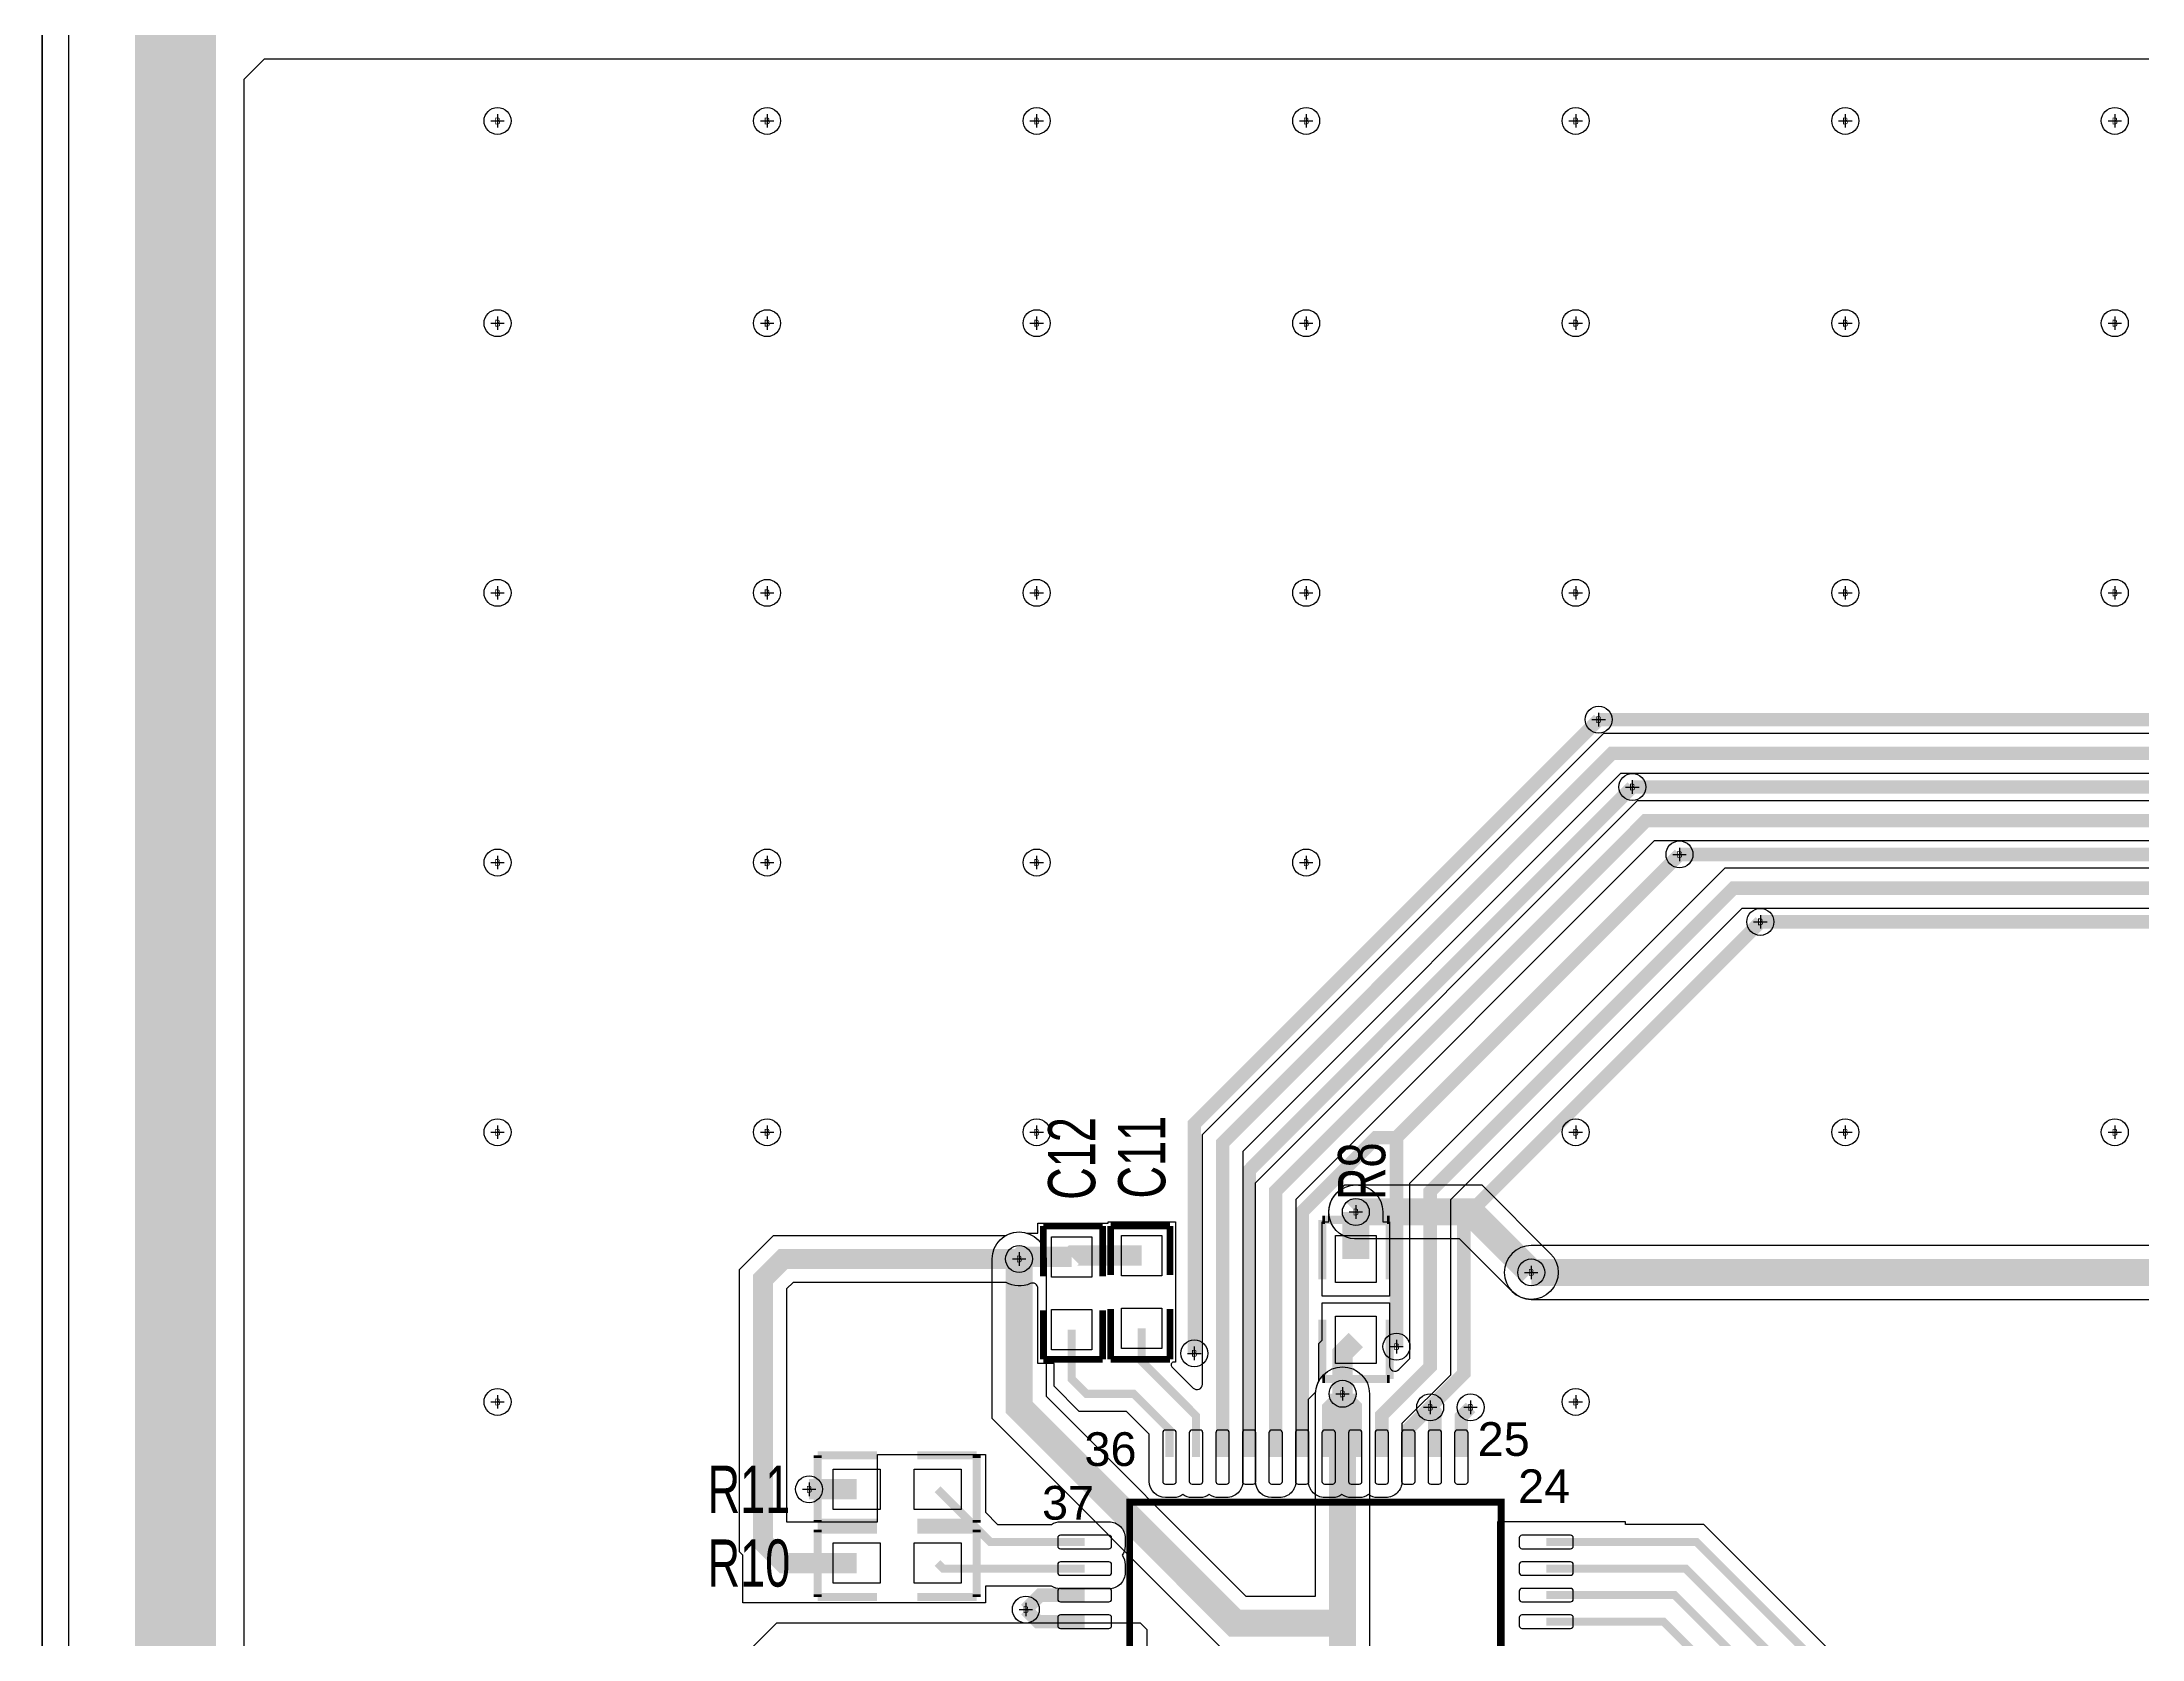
# Model space of a CAD drawing. Extents: x -3 to 10972, y 0 to 3504.
# Drawn here: x 0 to 1558, y 978 to 2162 of the extents above; entities that cross this region are included whole.
import ezdxf
from ezdxf.enums import TextEntityAlignment as Align

# ---------------------------------------------------------------- set-up
doc = ezdxf.new("R2010")
doc.units = 0
doc.layers.add('DB-LX16', color=10, linetype='CONTINUOUS')

# ---------------------------------------------------------------- blocks, each defined once
blk = doc.blocks.new('FIGURE_CROSS')
for points in [[(-0.5, 0), (0.5, 0)], [(0, 0.5), (0, -0.5)]]:
    blk.add_lwpolyline(points)

msp = doc.modelspace()

# ---------------------------------------------------------------- linework, layer by layer
at = {"layer": 'DB-LX16'}
for points in [[(0, 2600), (0, 3425.19, -0.414214), (78.74, 3503.93), (3976.37, 3503.93, -0.414214), (4055.11, 3425.19), (4055.11, 78.74, -0.414214), (3976.37, 0), (78.74, 0, -0.414214), (0, 78.74), (0, 2598.42)], [(3103.78, 1619.98), (1171.22, 1619.98), (891, 1339.76), (891, 1095.08, -0.414214), (878.98, 1083.06), (872.98, 1083.06, -0.152553), (866.14, 1085.2, -0.152553), (859.3, 1083.06), (853.3, 1083.06, -0.152675), (846.46, 1085.21, -0.15285), (839.61, 1083.06), (833.61, 1083.06, -0.41397), (821.6, 1095.08), (821.6, 1130), (804.61, 1146.98), (769.61, 1146.98), (750.98, 1165.61), (750.98, 1182.48), (738.98, 1182.48), (738.98, 1238.15, 0.546057), (733.32, 1241.79, -0.23791), (715.3, 1242.48), (557.25, 1242.48), (552.52, 1237.75), (552.52, 1065), (620, 1065), (620, 1115), (700, 1115), (700, 1072.14), (709.03, 1063.1), (748.98, 1063.1, -0.147333), (755.62, 1065.1), (791.62, 1065.1, -0.414457), (803.64, 1053.09), (803.64, 1047.09, -0.15285), (801.49, 1040.24, -0.152675), (803.64, 1033.4), (803.64, 1027.4, -0.414214), (791.62, 1015.38), (755.62, 1015.38, -0.147333), (748.98, 1017.38), (700, 1017.38), (700, 1005), (520, 1005), (520, 1040.23), (517.48, 1042.75), (517.48, 1252.25), (542.75, 1277.52), (715.3, 1277.52, -0.20505), (730.98, 1279.11), (731.27, 1279.02), (738.98, 1279.02), (738.98, 1286.52), (790.98, 1286.52), (790.98, 1287.52), (841.02, 1287.52), (841.02, 1183.48), (839.75, 1183.48, 0.666494), (838.34, 1180.07), (854.14, 1164.27, 0.667709), (860.96, 1167.1), (860.96, 1352.2), (1158.78, 1650.02), (3116.22, 1650.02)], [(3008.78, 1519.98), (1261.22, 1519.98), (1045.02, 1303.78), (1045.02, 1173.78), (1009.1, 1137.87), (1009.1, 1095.08, -0.414457), (997.09, 1083.06), (991.09, 1083.06, -0.152553), (984.25, 1085.2, -0.152553), (977.41, 1083.06), (971.41, 1083.06, -0.15285), (964.56, 1085.21, -0.152675), (957.72, 1083.06), (951.72, 1083.06, -0.414214), (939.7, 1095.08), (939.7, 1155.94), (945.01, 1161.24), (945.08, 1161.95, -0.102371), (947.48, 1169.7), (947.48, 1197.39), (949.84, 1199.75), (949.84, 1227.52), (999.88, 1227.52), (999.88, 1180.77, 0.667871), (1006.7, 1177.94), (1014.98, 1186.22), (1014.98, 1316.22), (1248.78, 1550.02), (3021.22, 1550.02)], [(1658.29, 1270.02), (1105, 1270.02, 1), (1105, 1229.98), (1641.71, 1229.98)], [(1383.08, 913.08), (1233.06, 1063.1), (1175, 1063.1), (1175, 1065), (1135.73, 1065), (1135.61, 1065.01, 0.030685), (1134.14, 1065.1), (1098.14, 1065.1, 0.030685), (1096.67, 1065.01), (1096.55, 1065), (1080, 1065), (1080, 875)]]:
    msp.add_lwpolyline(points, format="xyb", dxfattribs=at)
for points in [[(0, 78.74, 0.414214), (78.74, 0), (3976.37, 0, 0.414214), (4055.11, 78.74), (4055.11, 3425.19, 0.414214), (3976.37, 3503.93), (78.74, 3503.93, 0.414214), (0, 3425.19), (0, 2600), (0, 2598.42)], [(20.01, 3425.19, -0.414214), (78.74, 3483.92), (3976.37, 3483.92, -0.414214), (4035.1, 3425.19), (4035.1, 78.74, -0.414214), (3976.37, 20.01), (78.74, 20.01, -0.414214), (20.01, 78.74)], [(900.34, 1095.08), (900.34, 1316.57), (1183.78, 1600.02), (3051.22, 1600.02), (3191.22, 1460.02), (3299.84, 1460.02), (3299.84, 1472.52), (3349.88, 1472.52), (3349.88, 1460.02), (3489.52, 1460.02, -5.339753), (3489.23, 1429.98), (3349.88, 1429.98), (3349.88, 1417.48), (3299.84, 1417.48), (3299.84, 1429.98), (3178.78, 1429.98), (3038.78, 1569.98), (1196.22, 1569.98), (930.36, 1304.13), (930.36, 1095.08, -0.414457), (918.35, 1083.06), (912.35, 1083.06, -0.41397)], [(999.88, 1287.52), (999.88, 1232.48), (949.84, 1232.48), (949.84, 1287.52), (954.84, 1287.52), (954.84, 1294.86, -1), (994.88, 1294.86), (994.88, 1287.52)], [(1051.71, 1274.98), (977.23, 1274.98), (977.11, 1274.97, -0.709668), (960.71, 1309.01), (966.71, 1315.02), (1068.29, 1315.02), (1119.15, 1264.15, -1), (1090.85, 1235.85)], [(1075, 860.02, -1), (1075, 819.98), (1026.71, 819.98), (944.98, 901.71), (944.98, 969.98), (876.71, 969.98), (704.98, 1141.71), (704.98, 1260, -1), (745.02, 1260), (745.02, 1158.29), (893.29, 1010.02), (944.98, 1010.02), (944.98, 1160, -1), (985.02, 1160), (985.02, 918.29), (1043.29, 860.02)], [(841.61, 1095.08), (841.61, 1131.08, 0.414214), (839.61, 1133.08), (833.61, 1133.08, 0.414214), (831.61, 1131.08), (831.61, 1095.08, 0.414214), (833.61, 1093.08), (839.61, 1093.08, 0.414214)], [(861.3, 1095.08), (861.3, 1131.08, 0.414214), (859.3, 1133.08), (853.3, 1133.08, 0.414214), (851.3, 1131.08), (851.3, 1095.08, 0.414214), (853.3, 1093.08), (859.3, 1093.08, 0.414214)], [(880.98, 1095.08), (880.98, 1131.08, 0.414214), (878.98, 1133.08), (872.98, 1133.08, 0.414214), (870.98, 1131.08), (870.98, 1095.08, 0.414214), (872.98, 1093.08), (878.98, 1093.08, 0.414214)], [(900.67, 1095.08), (900.67, 1131.08, 0.414214), (898.67, 1133.08), (892.67, 1133.08, 0.414214), (890.67, 1131.08), (890.67, 1095.08, 0.414214), (892.67, 1093.08), (898.67, 1093.08, 0.414214)], [(920.35, 1095.08), (920.35, 1131.08, 0.414214), (918.35, 1133.08), (912.35, 1133.08, 0.414214), (910.35, 1131.08), (910.35, 1095.08, 0.414214), (912.35, 1093.08), (918.35, 1093.08, 0.414214)], [(940.04, 1095.08), (940.04, 1131.08, 0.414214), (938.04, 1133.08), (932.04, 1133.08, 0.414214), (930.04, 1131.08), (930.04, 1095.08, 0.414214), (932.04, 1093.08), (938.04, 1093.08, 0.414214)], [(959.72, 1095.08), (959.72, 1131.08, 0.414214), (957.72, 1133.08), (951.72, 1133.08, 0.414214), (949.72, 1131.08), (949.72, 1095.08, 0.414214), (951.72, 1093.08), (957.72, 1093.08, 0.414214)], [(979.41, 1095.08), (979.41, 1131.08, 0.414214), (977.41, 1133.08), (971.41, 1133.08, 0.414214), (969.41, 1131.08), (969.41, 1095.08, 0.414214), (971.41, 1093.08), (977.41, 1093.08, 0.414214)], [(999.09, 1095.08), (999.09, 1131.08, 0.414214), (997.09, 1133.08), (991.09, 1133.08, 0.414214), (989.09, 1131.08), (989.09, 1095.08, 0.414214), (991.09, 1093.08), (997.09, 1093.08, 0.414214)], [(1018.78, 1095.08), (1018.78, 1131.08, 0.414214), (1016.78, 1133.08), (1010.78, 1133.08, 0.414214), (1008.78, 1131.08), (1008.78, 1095.08, 0.414214), (1010.78, 1093.08), (1016.78, 1093.08, 0.414214)], [(1038.46, 1095.08), (1038.46, 1131.08, 0.414214), (1036.46, 1133.08), (1030.46, 1133.08, 0.414214), (1028.46, 1131.08), (1028.46, 1095.08, 0.414214), (1030.46, 1093.08), (1036.46, 1093.08, 0.414214)], [(1058.15, 1095.08), (1058.15, 1131.08, 0.414214), (1056.15, 1133.08), (1050.15, 1133.08, 0.414214), (1048.15, 1131.08), (1048.15, 1095.08, 0.414214), (1050.15, 1093.08), (1056.15, 1093.08, 0.414214)], [(791.62, 1055.09), (755.62, 1055.09, 0.414214), (753.62, 1053.09), (753.62, 1047.09, 0.414214), (755.62, 1045.09), (791.62, 1045.09, 0.414214), (793.62, 1047.09), (793.62, 1053.09, 0.414214)], [(1134.14, 1055.09), (1098.14, 1055.09, 0.414214), (1096.14, 1053.09), (1096.14, 1047.09, 0.414214), (1098.14, 1045.09), (1134.14, 1045.09, 0.414214), (1136.14, 1047.09), (1136.14, 1053.09, 0.414214)], [(791.62, 1035.4), (755.62, 1035.4, 0.414214), (753.62, 1033.4), (753.62, 1027.4, 0.414214), (755.62, 1025.4), (791.62, 1025.4, 0.414214), (793.62, 1027.4), (793.62, 1033.4, 0.414214)], [(1134.14, 1035.4), (1098.14, 1035.4, 0.414214), (1096.14, 1033.4), (1096.14, 1027.4, 0.414214), (1098.14, 1025.4), (1134.14, 1025.4, 0.414214), (1136.14, 1027.4), (1136.14, 1033.4, 0.414214)], [(791.62, 1015.72), (755.62, 1015.72, 0.414214), (753.62, 1013.72), (753.62, 1007.72, 0.414214), (755.62, 1005.72), (791.62, 1005.72, 0.414214), (793.62, 1007.72), (793.62, 1013.72, 0.414214)], [(1134.14, 1015.72), (1098.14, 1015.72, 0.414214), (1096.14, 1013.72), (1096.14, 1007.72, 0.414214), (1098.14, 1005.72), (1134.14, 1005.72, 0.414214), (1136.14, 1007.72), (1136.14, 1013.72, 0.414214)], [(791.62, 996.03), (755.62, 996.03, 0.414214), (753.62, 994.03), (753.62, 988.03, 0.414214), (755.62, 986.03), (791.62, 986.03, 0.414214), (793.62, 988.03), (793.62, 994.03, 0.414214)], [(1134.14, 996.03), (1098.14, 996.03, 0.414214), (1096.14, 994.03), (1096.14, 988.03, 0.414214), (1098.14, 986.03), (1134.14, 986.03, 0.414214), (1136.14, 988.03), (1136.14, 994.03, 0.414214)]]:
    msp.add_lwpolyline(points, format="xyb", close=True, dxfattribs=at)
for points, const_width in [([(99.02, 208.37), (99.02, 2205)], 60), ([(855, 1190), (855, 1360), (1155, 1660)], 10), ([(1155, 1660), (1960, 1660)], 10), ([(875.98, 1113.08), (875.98, 1345.98), (1165, 1635), (3110, 1635), (3175, 1570), (3324.86, 1570)], 10), ([(895.67, 1113.08), (895.67, 1325.67), (1180, 1610)], 10), ([(1180, 1610), (1850, 1610)], 10), ([(3324.86, 1445), (3185, 1445), (3045, 1585), (1190, 1585), (915.35, 1310.35), (915.35, 1113.08)], 10), ([(1005, 1350), (1215, 1560)], 10), ([(1960, 1560), (1215, 1560)], 10), ([(3324.86, 1320), (3230, 1320), (3015, 1535), (1255, 1535), (1030, 1310), (1030, 1180), (994.09, 1144.09), (994.09, 1113.08)], 10), ([(1030, 1150), (1055, 1175), (1055, 1290), (1275, 1510)], 10), ([(1275, 1510), (1850, 1510)], 10), ([(935.04, 1113.08), (935.04, 1295.04), (990, 1350), (1005, 1350)], 10), ([(1005, 1195), (1005, 1350)], 10), ([(974.86, 1294.86), (975, 1295), (1060, 1295), (1105, 1250)], 20), ([(974.86, 1260), (974.86, 1294.86)], 20), ([(743, 1284.5), (787, 1284.5)], 5), ([(743, 1247), (743, 1284.5)], 5), ([(787, 1284.5), (787, 1247)], 5), ([(793, 1284.5), (793, 1248)], 5), ([(837, 1284.5), (793, 1284.5)], 5), ([(837, 1248), (837, 1284.5)], 5), ([(952, 1289), (950, 1289)], 6), ([(950, 1289), (950, 1245)], 6), ([(998, 1289), (952, 1289)], 6), ([(1000, 1289), (998, 1289)], 6), ([(1000, 1245), (1000, 1289)], 6), ([(725, 1260), (550, 1260), (535, 1245), (535, 1050), (550.52, 1034.48), (604.53, 1034.48)], 15), ([(725, 1260), (725, 1150), (885, 990), (965, 990)], 20), ([(764, 1261.5), (726.5, 1261.5), (725, 1260)], 15), ([(816, 1262.5), (765, 1262.5), (764, 1261.5)], 15), ([(1105, 1250), (1650, 1250), (1770, 1130)], 20), ([(743, 1222), (743, 1185.5)], 5), ([(787, 1185.5), (787, 1222)], 5), ([(793, 1185.5), (793, 1223)], 5), ([(837, 1223), (837, 1185.5)], 5), ([(950, 1171), (950, 1215)], 6), ([(1000, 1215), (1000, 1171)], 6), ([(764, 1207.5), (764, 1171), (775, 1160), (810, 1160), (836.61, 1133.39), (836.61, 1113.08)], 6), ([(816, 1208.5), (816, 1184), (856.3, 1143.7), (856.3, 1113.08)], 6), ([(974.86, 1200), (965, 1190.14), (965, 1160)], 15), ([(743, 1185.5), (787, 1185.5)], 5), ([(837, 1185.5), (793, 1185.5)], 5), ([(952, 1171), (950, 1171)], 6), ([(998, 1171), (952, 1171)], 6), ([(965, 1160), (965, 990)], 20), ([(1000, 1171), (998, 1171)], 6), ([(954.72, 1113.08), (954.72, 1149.72), (965, 1160)], 10), ([(974.41, 1113.08), (974.41, 1150.59), (965, 1160)], 10), ([(1030, 1150), (1013.78, 1133.78), (1013.78, 1113.08)], 10), ([(1033.46, 1113.08), (1033.46, 1146.54), (1030, 1150)], 10), ([(1053.15, 1113.08), (1053.15, 1143.15), (1060, 1150)], 10), ([(619.53, 1114.34), (575.53, 1114.34)], 6), ([(575.53, 1114.34), (575.53, 1112.34)], 6), ([(575.53, 1112.34), (575.53, 1066.34)], 6), ([(649.53, 1114.34), (693.53, 1114.34)], 6), ([(693.53, 1114.34), (693.53, 1112.34)], 6), ([(693.53, 1112.34), (693.53, 1066.34)], 6), ([(604.53, 1089.2), (569.2, 1089.2)], 15), ([(773.62, 1050.09), (703.64, 1050.09), (664.53, 1089.2)], 6), ([(575.53, 1066.34), (575.53, 1064.34)], 6), ([(575.53, 1064.34), (619.53, 1064.34)], 6), ([(575.53, 1057.34), (575.53, 1059.34)], 6), ([(575.53, 1059.34), (619.53, 1059.34)], 6), ([(575.53, 1011.34), (575.53, 1057.34)], 6), ([(693.53, 1064.34), (649.53, 1064.34)], 6), ([(693.53, 1059.34), (649.53, 1059.34)], 6), ([(693.53, 1066.34), (693.53, 1064.34)], 6), ([(693.53, 1057.34), (693.53, 1059.34)], 6), ([(693.53, 1011.34), (693.53, 1057.34)], 6), ([(1499.02, 208.37), (1499.02, 245.98), (1455, 290), (1385, 290), (1380, 295), (1380, 311.42), (1386, 317.42), (1414, 317.42), (1420, 323.42), (1420, 335.42), (1414, 341.42), (1386, 341.42), (1380, 347.42), (1380, 897.76), (1227.67, 1050.09), (1116.14, 1050.09)], 6), ([(773.62, 1030.4), (668.61, 1030.4), (664.53, 1034.48)], 6), ([(1499.02, 108.37), (1445, 162.39), (1445, 250), (1430, 265), (1380, 265), (1360, 285), (1360, 889.91), (1219.51, 1030.4), (1116.14, 1030.4)], 6), ([(575.53, 1009.34), (575.53, 1011.34)], 6), ([(693.53, 1009.34), (693.53, 1011.34)], 6), ([(773.62, 1010.72), (740.72, 1010.72), (730, 1000)], 10), ([(1116.14, 1010.72), (1211.35, 1010.72), (1320, 902.07)], 6), ([(619.53, 1009.34), (575.53, 1009.34)], 6), ([(649.53, 1009.34), (693.53, 1009.34)], 6), ([(730, 1000), (738.97, 991.03), (773.62, 991.03)], 10), ([(965, 990), (965, 910), (1035, 840), (1075, 840)], 20), ([(1275, 919.22), (1203.19, 991.03), (1116.14, 991.03)], 6)]:
    msp.add_lwpolyline(points, dxfattribs=dict(at, const_width=const_width))
for points in [[(150, 70), (150, 2135), (165, 2150), (2020, 2150)], [(820, 813.83), (820, 985), (815, 990), (545, 990), (355, 800)]]:
    msp.add_lwpolyline(points, dxfattribs=at)
for points in [[(779, 1246.5), (749, 1246.5), (749, 1276.5), (779, 1276.5)], [(801, 1277.5), (831, 1277.5), (831, 1247.5), (801, 1247.5)], [(989.86, 1242.5), (959.86, 1242.5), (959.86, 1277.5), (989.86, 1277.5)], [(779, 1192.5), (749, 1192.5), (749, 1222.5), (779, 1222.5)], [(801, 1223.5), (831, 1223.5), (831, 1193.5), (801, 1193.5)], [(989.86, 1182.5), (959.86, 1182.5), (959.86, 1217.5), (989.86, 1217.5)], [(622.03, 1104.2), (622.03, 1074.2), (587.03, 1074.2), (587.03, 1104.2)], [(682.03, 1104.2), (682.03, 1074.2), (647.03, 1074.2), (647.03, 1104.2)], [(587.03, 1019.48), (587.03, 1049.48), (622.03, 1049.48), (622.03, 1019.48)], [(647.03, 1019.48), (647.03, 1049.48), (682.03, 1049.48), (682.03, 1019.48)]]:
    msp.add_lwpolyline(points, close=True, dxfattribs=at)
at = {"layer": 'DB-LX16', "const_width": 5}
msp.add_lwpolyline([(1082.68, 804.02), (1082.68, 1079.62), (807.09, 1079.62), (807.09, 804.02)], close=True, dxfattribs=at)
at = {"layer": 'DB-LX16'}
for centre in [(338, 2104), (538, 2104), (738, 2104), (938, 2104), (1138, 2104), (1338, 2104), (1538, 2104), (338, 1954), (538, 1954), (738, 1954), (938, 1954), (1138, 1954), (1338, 1954), (1538, 1954), (338, 1754), (538, 1754), (738, 1754), (938, 1754), (1138, 1754), (1338, 1754), (1538, 1754), (1155, 1660), (1180, 1610), (338, 1554), (538, 1554), (738, 1554), (938, 1554), (1215, 1560), (1275, 1510), (338, 1354), (538, 1354), (738, 1354), (1138, 1354), (1338, 1354), (1538, 1354), (974.86, 1294.86), (725, 1260), (1105, 1250), (855, 1190), (1005, 1195), (965, 1160), (338, 1154), (1030, 1150), (1060, 1150), (1138, 1154), (569.2, 1089.2), (730, 1000)]:
    msp.add_circle(centre, 10, dxfattribs=at)

# ---------------------------------------------------------------- block references
at = {"layer": 'DB-LX16', "xscale": 10, "yscale": 10}
for p in [(338, 2104), (538, 2104), (738, 2104), (938, 2104), (1138, 2104), (1338, 2104), (1538, 2104), (338, 1954), (538, 1954), (738, 1954), (938, 1954), (1138, 1954), (1338, 1954), (1538, 1954), (338, 1754), (538, 1754), (738, 1754), (938, 1754), (1138, 1754), (1338, 1754), (1538, 1754), (1155, 1660), (1180, 1610), (338, 1554), (538, 1554), (738, 1554), (938, 1554), (1215, 1560), (1275, 1510), (338, 1354), (538, 1354), (738, 1354), (1138, 1354), (1338, 1354), (1538, 1354), (974.86, 1294.86), (725, 1260), (1105, 1250), (1005, 1195), (855, 1190), (338, 1154), (965, 1160), (1030, 1150), (1060, 1150), (1138, 1154), (569.2, 1089.2), (730, 1000)]:
    msp.add_blockref('FIGURE_CROSS', p, dxfattribs=at)

# ---------------------------------------------------------------- texts
at = {"layer": 'DB-LX16'}
for p in [(338, 2104), (538, 2104), (738, 2104), (938, 2104), (1138, 2104), (1338, 2104), (1538, 2104), (338, 1954), (538, 1954), (738, 1954), (938, 1954), (1138, 1954), (1338, 1954), (1538, 1954), (338, 1754), (538, 1754), (738, 1754), (938, 1754), (1138, 1754), (1338, 1754), (1538, 1754), (1155, 1660), (1180, 1610), (1215, 1560), (338, 1554), (538, 1554), (738, 1554), (938, 1554), (1275, 1510), (338, 1354), (538, 1354), (738, 1354), (1138, 1354), (1338, 1354), (1538, 1354), (974.86, 1294.86), (725, 1260), (1105, 1250), (855, 1190), (1005, 1195), (338, 1154), (965, 1160), (1138, 1154), (1030, 1150), (1060, 1150), (569.2, 1089.2), (730, 1000)]:
    msp.add_text('B', height=5, dxfattribs=at).set_placement(p, align=Align.MIDDLE_CENTER)
at = {"layer": 'DB-LX16', "width": 0.714286}
for s, p in [('C12', (781.5, 1334.5)), ('C11', (833.5, 1335.5)), ('R8', (996.67, 1325))]:
    msp.add_text(s, height=35, rotation=90, dxfattribs=at).set_placement(p, align=Align.CENTER)
at = {"layer": 'DB-LX16', "width": 1.04}
for s, p in [('25', (1065.23, 1113.96)), ('36', (773.47, 1106.48)), ('37', (742, 1066.67)), ('24', (1095.23, 1078.96))]:
    msp.add_text(s, height=25, dxfattribs=at).set_placement(p)
at = {"layer": 'DB-LX16', "width": 0.714286}
for s, p in [('R11', (524.53, 1071.7)), ('R10', (524.53, 1016.98))]:
    msp.add_text(s, height=35, dxfattribs=at).set_placement(p, align=Align.CENTER)

doc.saveas('drawing.dxf')
